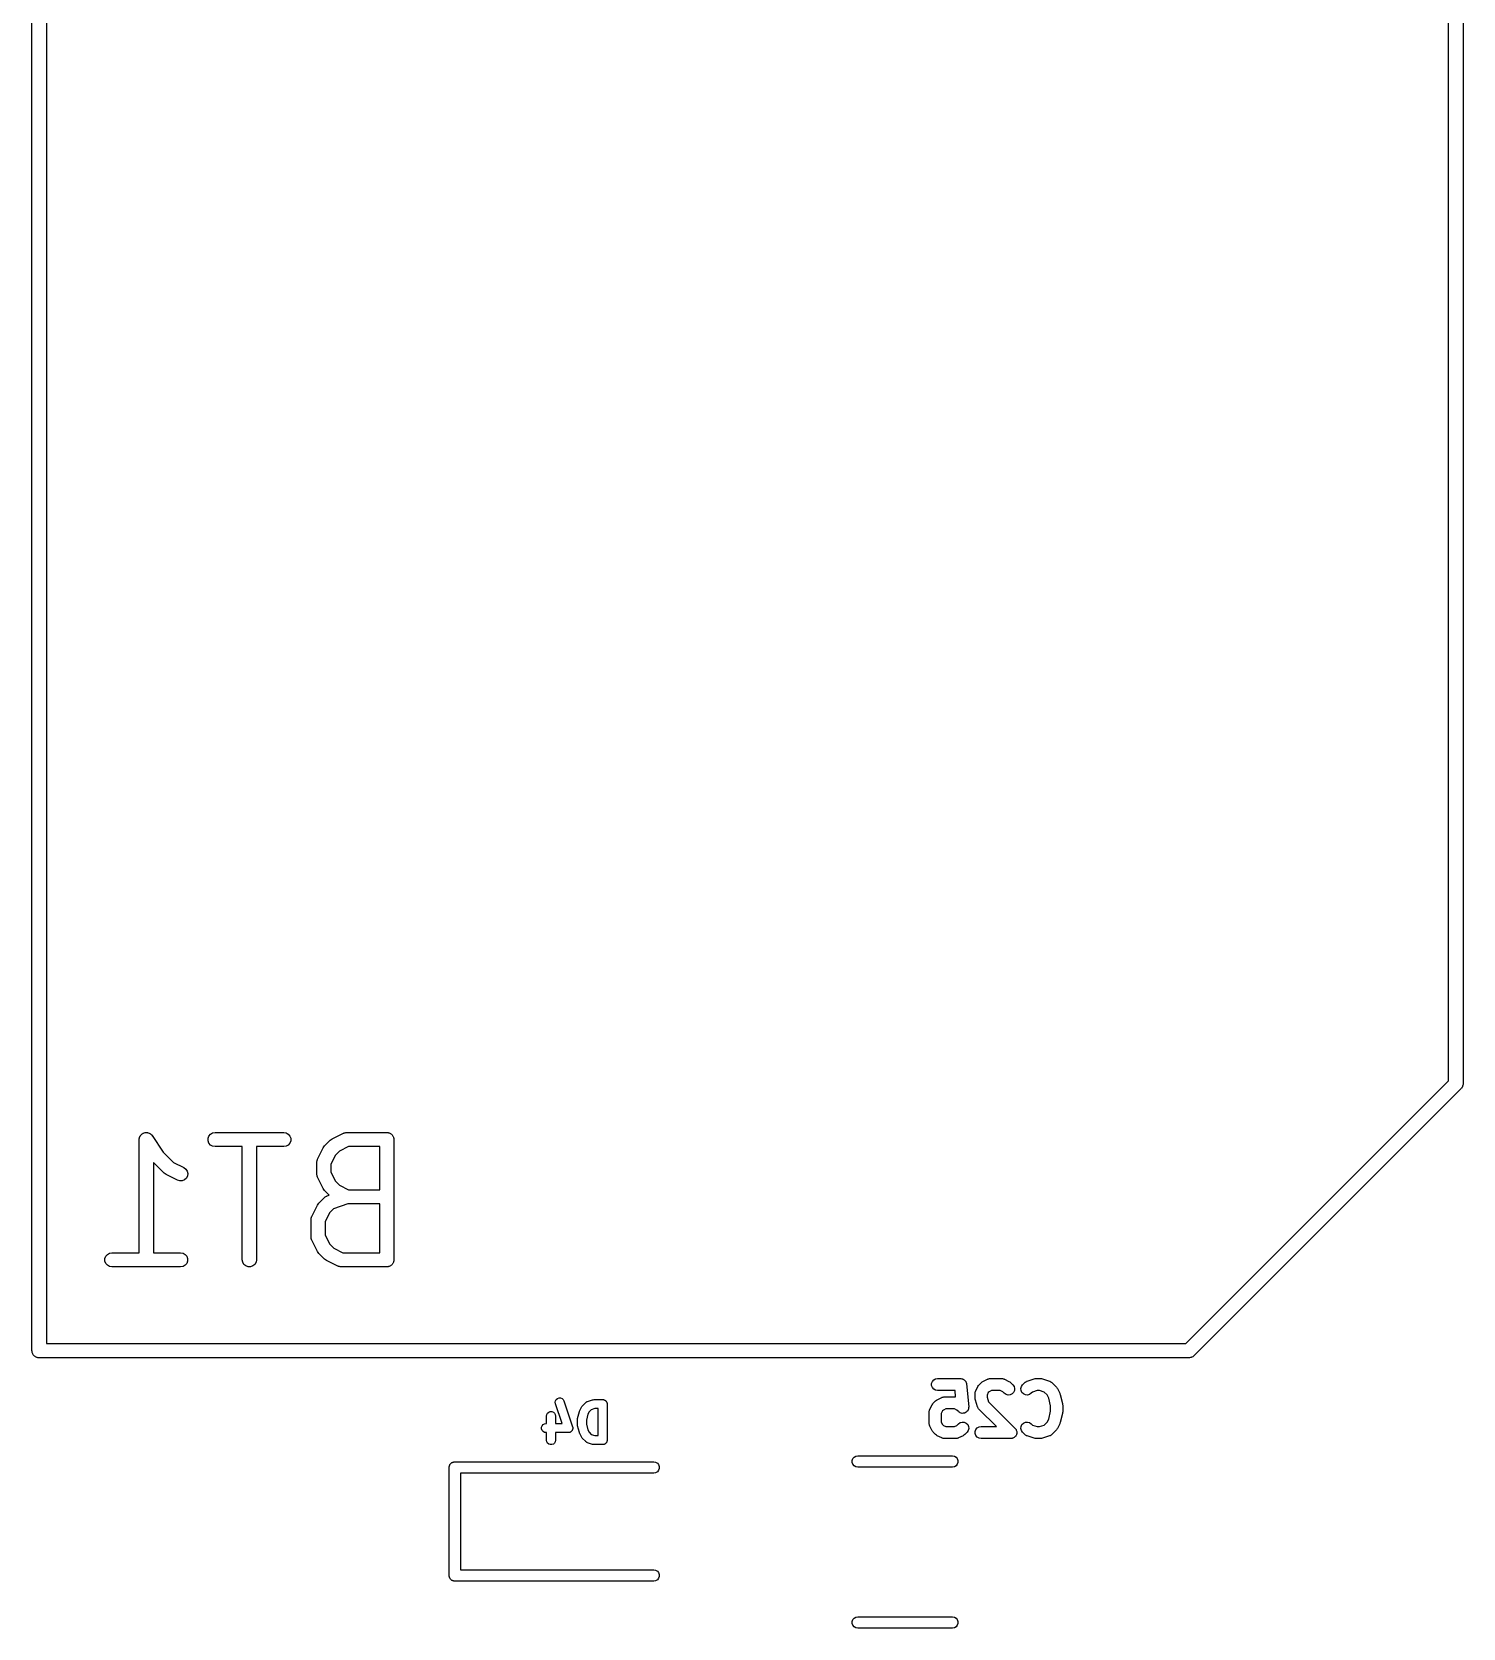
# Model space of a CAD drawing. Extents: x 0.7 to 24.4, y 0.1 to 29.2.
# Drawn here: x 0.75 to 15.86, y 0.14 to 17 of the extents above; entities that cross this region are included whole.
import ezdxf

# ---------------------------------------------------------------- set-up
doc = ezdxf.new("R2010")
doc.units = 0
doc.header["$MEASUREMENT"] = 0
doc.layers.add('BLACK', color=7, linetype='CONTINUOUS')

msp = doc.modelspace()

# ---------------------------------------------------------------- linework, layer by layer
at = {"layer": 'Black'}
for p, q in [((0.7493, 3.0734), (0.7493, 25.4254)), ((0.9017, 25.3492), (0.9017, 3.1496)), ((15.8623, 22.606), (15.8623, 5.8928)), ((15.7099, 5.92436), (15.7099, 22.5744)), ((12.9351, 3.1496), (15.7099, 5.92436)), ((15.84, 5.83892), (13.0206, 3.01952)), ((15.8419, 5.84166), (15.84, 5.83892)), ((15.8445, 5.84382), (15.8419, 5.84166)), ((15.8494, 5.85244), (15.8445, 5.84382)), ((15.8552, 5.8606), (15.8494, 5.85244)), ((15.856, 5.86383), (15.8552, 5.8606)), ((15.8577, 5.86674), (15.856, 5.86383)), ((15.8594, 5.87654), (15.8577, 5.86674)), ((15.862, 5.88616), (15.8594, 5.87654)), ((15.8623, 5.8928), (15.8617, 5.8895)), ((15.8617, 5.8895), (15.862, 5.88616)), ((1.88213, 5.30304), (1.88285, 5.30713)), ((1.88213, 4.10804), (1.88213, 5.30304)), ((1.88258, 5.31128), (1.8851, 5.31987)), ((1.88285, 5.30713), (1.88258, 5.31128)), ((1.8851, 5.31987), (1.88665, 5.32869)), ((1.88665, 5.32869), (1.88873, 5.33229)), ((1.88873, 5.33229), (1.8899, 5.33628)), ((1.8899, 5.33628), (1.8952, 5.34349)), ((1.8952, 5.34349), (1.89968, 5.35124)), ((1.89968, 5.35124), (1.90286, 5.35392)), ((1.90286, 5.35392), (1.90532, 5.35727)), ((1.90532, 5.35727), (1.91277, 5.36224)), ((1.91277, 5.36224), (1.91963, 5.36799)), ((1.91963, 5.36799), (1.92354, 5.36941)), ((1.92354, 5.36941), (1.927, 5.37172)), ((1.927, 5.37172), (1.93569, 5.37383)), ((1.93569, 5.37383), (1.94411, 5.3769)), ((1.94411, 5.3769), (1.94826, 5.3769)), ((1.94826, 5.3769), (1.9523, 5.37788)), ((1.9523, 5.37788), (1.9612, 5.3769)), ((1.9612, 5.3769), (1.97015, 5.3769)), ((1.97015, 5.3769), (1.97406, 5.37547)), ((1.97406, 5.37547), (1.97819, 5.37502)), ((1.97819, 5.37502), (1.98621, 5.37105)), ((1.98621, 5.37105), (1.99463, 5.36799)), ((1.99463, 5.36799), (1.99781, 5.36531)), ((1.99781, 5.36531), (2.00154, 5.36347)), ((2.00154, 5.36347), (2.00773, 5.357)), ((2.00773, 5.357), (2.01458, 5.35124)), ((2.01458, 5.35124), (2.01666, 5.34765)), ((2.01666, 5.34765), (2.01953, 5.34464)), ((2.01953, 5.34464), (2.13637, 5.16939)), ((2.60898, 5.31606), (2.61789, 5.34054)), ((2.60898, 5.29001), (2.60898, 5.31606)), ((2.61789, 5.26554), (2.60898, 5.29001)), ((2.61789, 5.34054), (2.63463, 5.36049)), ((2.63463, 5.24558), (2.61789, 5.26554)), ((2.63463, 5.36049), (2.65719, 5.37351)), ((2.65719, 5.23256), (2.63463, 5.24558)), ((2.65719, 5.37351), (2.68284, 5.37804)), ((2.68284, 5.22804), (2.65719, 5.23256)), ((2.68284, 5.37804), (3.40856, 5.37804)), ((2.9707, 5.22804), (2.68284, 5.22804)), ((2.9707, 4.03304), (2.9707, 5.22804)), ((3.40856, 5.22804), (3.1207, 5.22804)), ((3.1207, 5.22804), (3.1207, 4.03304)), ((3.40856, 5.37804), (3.43421, 5.37351)), ((3.43421, 5.23256), (3.40856, 5.22804)), ((3.43421, 5.37351), (3.45677, 5.36049)), ((3.45677, 5.24558), (3.43421, 5.23256)), ((3.45677, 5.36049), (3.47351, 5.34054)), ((3.47351, 5.26554), (3.45677, 5.24558)), ((3.47351, 5.34054), (3.48242, 5.31606)), ((3.48242, 5.29001), (3.47351, 5.26554)), ((3.48242, 5.31606), (3.48242, 5.29001)), ((3.83244, 5.22527), (3.83933, 5.23512)), ((3.83933, 5.23512), (3.89981, 5.29559)), ((3.89981, 5.29559), (3.90964, 5.30248)), ((3.90964, 5.30248), (3.9193, 5.30964)), ((3.9193, 5.30964), (4.04026, 5.37012)), ((4.0915, 5.22804), (3.99727, 5.18092)), ((4.04026, 5.37012), (4.0444, 5.37135)), ((4.0444, 5.37135), (4.04814, 5.37351)), ((4.04814, 5.37351), (4.0568, 5.37504)), ((4.0568, 5.37504), (4.06522, 5.37754)), ((4.06522, 5.37754), (4.06954, 5.37728)), ((4.06954, 5.37728), (4.0738, 5.37804)), ((4.0738, 5.37804), (4.49713, 5.37804)), ((4.42213, 5.22804), (4.0915, 5.22804)), ((4.42213, 4.77327), (4.42213, 5.22804)), ((4.49713, 5.37804), (4.50359, 5.3769)), ((4.50359, 5.3769), (4.51015, 5.3769)), ((4.51015, 5.3769), (4.51632, 5.37465)), ((4.51632, 5.37465), (4.52278, 5.37351)), ((4.52278, 5.37351), (4.52846, 5.37023)), ((4.52846, 5.37023), (4.53463, 5.36799)), ((4.53463, 5.36799), (4.53966, 5.36377)), ((4.53966, 5.36377), (4.54534, 5.36049)), ((4.54534, 5.36049), (4.54956, 5.35546)), ((4.54956, 5.35546), (4.55458, 5.35124)), ((4.55458, 5.35124), (4.55786, 5.34556)), ((4.55786, 5.34556), (4.56208, 5.34054)), ((4.56208, 5.34054), (4.56433, 5.33437)), ((4.56433, 5.33437), (4.56761, 5.32869)), ((4.56761, 5.32869), (4.56875, 5.32223)), ((4.56875, 5.32223), (4.57099, 5.31606)), ((4.57099, 5.31606), (4.57099, 5.3095)), ((4.57099, 5.3095), (4.57213, 5.30304)), ((4.57213, 5.30304), (4.57213, 4.03304)), ((2.146, 4.94762), (2.03213, 5.06149)), ((2.03213, 5.06149), (2.03213, 4.10804)), ((2.13637, 5.16939), (2.24346, 5.06229)), ((2.24346, 5.06229), (2.35353, 5.00726)), ((3.75689, 5.06113), (3.75764, 5.06539)), ((3.75689, 4.94018), (3.75689, 5.06113)), ((3.75738, 5.0697), (3.75989, 5.07812)), ((3.75764, 5.06539), (3.75738, 5.0697)), ((3.75989, 5.07812), (3.76141, 5.08678)), ((3.76141, 5.08678), (3.76358, 5.09053)), ((3.76358, 5.09053), (3.76481, 5.09467)), ((3.76481, 5.09467), (3.82529, 5.21562)), ((3.82529, 5.21562), (3.83244, 5.22527)), ((3.95401, 5.13766), (3.90689, 5.04343)), ((3.99727, 5.18092), (3.95401, 5.13766)), ((2.15584, 4.94074), (2.146, 4.94762)), ((2.16549, 4.93357), (2.15584, 4.94074)), ((2.28645, 4.8731), (2.16549, 4.93357)), ((2.35353, 5.00726), (2.37445, 4.99174)), ((2.38022, 4.8955), (2.36131, 4.87759)), ((2.37445, 4.99174), (2.3888, 4.97001)), ((2.39187, 4.9188), (2.38022, 4.8955)), ((2.3888, 4.97001), (2.39485, 4.94467)), ((2.39485, 4.94467), (2.39187, 4.9188)), ((3.75764, 4.93592), (3.75689, 4.94018)), ((3.75738, 4.9316), (3.75764, 4.93592)), ((3.75989, 4.92319), (3.75738, 4.9316)), ((3.76141, 4.91453), (3.75989, 4.92319)), ((3.76358, 4.91078), (3.76141, 4.91453)), ((3.76481, 4.90664), (3.76358, 4.91078)), ((3.82529, 4.78569), (3.76481, 4.90664)), ((3.90689, 5.04343), (3.90689, 4.95788)), ((3.90689, 4.95788), (3.95401, 4.86365)), ((2.31141, 4.86567), (2.28645, 4.8731)), ((2.33741, 4.86723), (2.31141, 4.86567)), ((2.36131, 4.87759), (2.33741, 4.86723)), ((3.83245, 4.77603), (3.82529, 4.78569)), ((3.83933, 4.76619), (3.83245, 4.77603)), ((3.8896, 4.71593), (3.83933, 4.76619)), ((3.95401, 4.86365), (3.99727, 4.82039)), ((3.99727, 4.82039), (4.0915, 4.77327)), ((4.0915, 4.77327), (4.42213, 4.77327)), ((3.70433, 4.48991), (3.76481, 4.61086)), ((3.76481, 4.61086), (3.77197, 4.62052)), ((3.77197, 4.62052), (3.77886, 4.63035)), ((3.77886, 4.63035), (3.83933, 4.69083)), ((3.83933, 4.69083), (3.84288, 4.69331)), ((3.84288, 4.69331), (3.84575, 4.69655)), ((3.84575, 4.69655), (3.85348, 4.70073)), ((3.85348, 4.70073), (3.86067, 4.70577)), ((3.86067, 4.70577), (3.86485, 4.70689)), ((3.86485, 4.70689), (3.86865, 4.70895)), ((3.86865, 4.70895), (3.8896, 4.71593)), ((3.93288, 4.57225), (3.89353, 4.53289)), ((4.08597, 4.62327), (3.93288, 4.57225)), ((4.42213, 4.62327), (4.08597, 4.62327)), ((4.42213, 4.10804), (4.42213, 4.62327)), ((3.69642, 4.45637), (3.69717, 4.46063)), ((3.69642, 4.27494), (3.69642, 4.45637)), ((3.69691, 4.46494), (3.69941, 4.47336)), ((3.69717, 4.46063), (3.69691, 4.46494)), ((3.69941, 4.47336), (3.70094, 4.48202)), ((3.70094, 4.48202), (3.7031, 4.48577)), ((3.7031, 4.48577), (3.70433, 4.48991)), ((3.89353, 4.53289), (3.84642, 4.43866)), ((3.84642, 4.43866), (3.84642, 4.29265)), ((3.69717, 4.27068), (3.69642, 4.27494)), ((3.69691, 4.26637), (3.69717, 4.27068)), ((3.69941, 4.25795), (3.69691, 4.26637)), ((3.70094, 4.24929), (3.69941, 4.25795)), ((3.7031, 4.24554), (3.70094, 4.24929)), ((3.70433, 4.2414), (3.7031, 4.24554)), ((3.76481, 4.12045), (3.70433, 4.2414)), ((3.84642, 4.29265), (3.89353, 4.19842)), ((1.52041, 4.04606), (1.52932, 4.07054)), ((1.52041, 4.02001), (1.52041, 4.04606)), ((1.52932, 4.07054), (1.54606, 4.09049)), ((1.54606, 4.09049), (1.56862, 4.10351)), ((1.56862, 4.10351), (1.59427, 4.10804)), ((1.59427, 4.10804), (1.88213, 4.10804)), ((2.03213, 4.10804), (2.31999, 4.10804)), ((2.31999, 4.10804), (2.34564, 4.10351)), ((2.34564, 4.10351), (2.3682, 4.09049)), ((2.3682, 4.09049), (2.38494, 4.07054)), ((2.38494, 4.07054), (2.39385, 4.04606)), ((2.39385, 4.04606), (2.39385, 4.02001)), ((3.77197, 4.11079), (3.76481, 4.12045)), ((3.77886, 4.10096), (3.77197, 4.11079)), ((3.83933, 4.04048), (3.77886, 4.10096)), ((3.89353, 4.19842), (3.93679, 4.15515)), ((3.93679, 4.15515), (4.03102, 4.10804)), ((4.03102, 4.10804), (4.42213, 4.10804)), ((1.52932, 3.99554), (1.52041, 4.02001)), ((1.54606, 3.97558), (1.52932, 3.99554)), ((1.56862, 3.96256), (1.54606, 3.97558)), ((1.59427, 3.95804), (1.56862, 3.96256)), ((2.31999, 3.95804), (1.59427, 3.95804)), ((2.34564, 3.96256), (2.31999, 3.95804)), ((2.3682, 3.97558), (2.34564, 3.96256)), ((2.38494, 3.99554), (2.3682, 3.97558)), ((2.39385, 4.02001), (2.38494, 3.99554)), ((2.97522, 4.00738), (2.9707, 4.03304)), ((2.98825, 3.98483), (2.97522, 4.00738)), ((3.0082, 3.96808), (2.98825, 3.98483)), ((3.03268, 3.95917), (3.0082, 3.96808)), ((3.05872, 3.95917), (3.03268, 3.95917)), ((3.0832, 3.96808), (3.05872, 3.95917)), ((3.10315, 3.98483), (3.0832, 3.96808)), ((3.11618, 4.00738), (3.10315, 3.98483)), ((3.1207, 4.03304), (3.11618, 4.00738)), ((3.84917, 4.03359), (3.83933, 4.04048)), ((3.85883, 4.02643), (3.84917, 4.03359)), ((3.97978, 3.96595), (3.85883, 4.02643)), ((3.98392, 3.96472), (3.97978, 3.96595)), ((3.98767, 3.96256), (3.98392, 3.96472)), ((3.99633, 3.96103), (3.98767, 3.96256)), ((4.00475, 3.95853), (3.99633, 3.96103)), ((4.00906, 3.95879), (4.00475, 3.95853)), ((4.01332, 3.95804), (4.00906, 3.95879)), ((4.49713, 3.95804), (4.01332, 3.95804)), ((4.50359, 3.95917), (4.49713, 3.95804)), ((4.51015, 3.95917), (4.50359, 3.95917)), ((4.51632, 3.96142), (4.51015, 3.95917)), ((4.52278, 3.96256), (4.51632, 3.96142)), ((4.52846, 3.96584), (4.52278, 3.96256)), ((4.53463, 3.96808), (4.52846, 3.96584)), ((4.53966, 3.9723), (4.53463, 3.96808)), ((4.54534, 3.97558), (4.53966, 3.9723)), ((4.54956, 3.98061), (4.54534, 3.97558)), ((4.55458, 3.98483), (4.54956, 3.98061)), ((4.55786, 3.99051), (4.55458, 3.98483)), ((4.56208, 3.99554), (4.55786, 3.99051)), ((4.56433, 4.0017), (4.56208, 3.99554)), ((4.56761, 4.00738), (4.56433, 4.0017)), ((4.56875, 4.01384), (4.56761, 4.00738)), ((4.57099, 4.02001), (4.56875, 4.01384)), ((4.57213, 4.03304), (4.57099, 4.02658)), ((4.57099, 4.02658), (4.57099, 4.02001)), ((0.75046, 3.06683), (0.7493, 3.0734)), ((0.75046, 3.06017), (0.75046, 3.06683)), ((0.75274, 3.05391), (0.75046, 3.06017)), ((0.75389, 3.04734), (0.75274, 3.05391)), ((0.75723, 3.04156), (0.75389, 3.04734)), ((0.75951, 3.0353), (0.75723, 3.04156)), ((0.76379, 3.03019), (0.75951, 3.0353)), ((0.9017, 3.1496), (3.9243, 3.1496)), ((3.9243, 3.1496), (12.9351, 3.1496)), ((0.76713, 3.02442), (0.76379, 3.03019)), ((0.77223, 3.02013), (0.76713, 3.02442)), ((0.77652, 3.01503), (0.77223, 3.02013)), ((0.78229, 3.01169), (0.77652, 3.01503)), ((0.7874, 3.00741), (0.78229, 3.01169)), ((0.79366, 3.00513), (0.7874, 3.00741)), ((0.79944, 3.00179), (0.79366, 3.00513)), ((0.80601, 3.00064), (0.79944, 3.00179)), ((0.81227, 2.99836), (0.80601, 3.00064)), ((0.81893, 2.99836), (0.81227, 2.99836)), ((0.8255, 2.9972), (0.81893, 2.99836)), ((3.9243, 2.9972), (0.8255, 2.9972)), ((12.9667, 2.9972), (3.9243, 2.9972)), ((12.97, 2.99778), (12.9667, 2.9972)), ((12.9733, 2.99749), (12.97, 2.99778)), ((12.983, 3.00007), (12.9733, 2.99749)), ((12.9928, 3.00179), (12.983, 3.00007)), ((12.9957, 3.00347), (12.9928, 3.00179)), ((12.9989, 3.00434), (12.9957, 3.00347)), ((13.0071, 3.01005), (12.9989, 3.00434)), ((13.0157, 3.01503), (13.0071, 3.01005)), ((13.0178, 3.01759), (13.0157, 3.01503)), ((13.0206, 3.01952), (13.0178, 3.01759)), ((10.2502, 2.72762), (10.2578, 2.74834)), ((10.2502, 2.70556), (10.2502, 2.72762)), ((10.2578, 2.68484), (10.2502, 2.70556)), ((10.2578, 2.74834), (10.2719, 2.76523)), ((10.2719, 2.76523), (10.291, 2.77626)), ((10.291, 2.77626), (10.3128, 2.78009)), ((10.3128, 2.78009), (10.5547, 2.78009)), ((10.5547, 2.78009), (10.557, 2.77967)), ((10.557, 2.77967), (10.5594, 2.77991)), ((10.5594, 2.77991), (10.5678, 2.77777)), ((10.5678, 2.77777), (10.5764, 2.77626)), ((10.5764, 2.77626), (10.5785, 2.77506)), ((10.5785, 2.77506), (10.5808, 2.77447)), ((10.5808, 2.77447), (10.588, 2.76957)), ((10.588, 2.76957), (10.5955, 2.76523)), ((10.5955, 2.76523), (10.597, 2.7634)), ((10.597, 2.7634), (10.599, 2.76205)), ((10.599, 2.76205), (10.6041, 2.755)), ((10.6041, 2.755), (10.6097, 2.74834)), ((10.6097, 2.74834), (10.6105, 2.74608)), ((10.6105, 2.74608), (10.6119, 2.74414)), ((10.6119, 2.74414), (10.6142, 2.73578)), ((10.6142, 2.73578), (10.6172, 2.72762)), ((10.6172, 2.72762), (10.6172, 2.72522)), ((10.6172, 2.72522), (10.6179, 2.72291)), ((10.6179, 2.72291), (10.642, 2.481)), ((10.7398, 2.69661), (10.7458, 2.70479)), ((10.7458, 2.70479), (10.7517, 2.71311)), ((10.7517, 2.71311), (10.7759, 2.7373)), ((10.7759, 2.7373), (10.7842, 2.74313)), ((10.7842, 2.74313), (10.7924, 2.7492)), ((10.7924, 2.7492), (10.8407, 2.77339)), ((10.8407, 2.77339), (10.8443, 2.77443)), ((10.8443, 2.77443), (10.8474, 2.77626)), ((10.8474, 2.77626), (10.8548, 2.77755)), ((10.8548, 2.77755), (10.8619, 2.77967)), ((10.8619, 2.77967), (10.8655, 2.77945)), ((10.8655, 2.77945), (10.8691, 2.78009)), ((10.8691, 2.78009), (10.9901, 2.78009)), ((10.9901, 2.78009), (10.9937, 2.77945)), ((10.9937, 2.77945), (10.9974, 2.77967)), ((10.9974, 2.77967), (11.0045, 2.77755)), ((11.0045, 2.77755), (11.0118, 2.77626)), ((11.0118, 2.77626), (11.015, 2.77443)), ((11.015, 2.77443), (11.0185, 2.77339)), ((11.0185, 2.77339), (11.0669, 2.7492)), ((11.0669, 2.7492), (11.0751, 2.74313)), ((11.0751, 2.74313), (11.0834, 2.7373)), ((11.0834, 2.7373), (11.1076, 2.71311)), ((11.1076, 2.71311), (11.1202, 2.69505)), ((11.1986, 2.69505), (11.2113, 2.71311)), ((11.2113, 2.71311), (11.2355, 2.7373)), ((11.2355, 2.7373), (11.2385, 2.7394)), ((11.2385, 2.7394), (11.2409, 2.74214)), ((11.2409, 2.74214), (11.2475, 2.74568)), ((11.2475, 2.74568), (11.2535, 2.74995)), ((11.2535, 2.74995), (11.2571, 2.7509)), ((11.2571, 2.7509), (11.2603, 2.75264)), ((11.2603, 2.75264), (11.3329, 2.77683)), ((11.3329, 2.77683), (11.3429, 2.77832)), ((11.3429, 2.77832), (11.353, 2.78009)), ((11.353, 2.78009), (11.4013, 2.78009)), ((11.4013, 2.78009), (11.4114, 2.77832)), ((11.4114, 2.77832), (11.4214, 2.77683)), ((11.4214, 2.77683), (11.494, 2.75264)), ((11.494, 2.75264), (11.4972, 2.7509)), ((11.4972, 2.7509), (11.5007, 2.74995)), ((11.5007, 2.74995), (11.5068, 2.74568)), ((11.5068, 2.74568), (11.5134, 2.74214)), ((11.5134, 2.74214), (11.5158, 2.7394)), ((11.5158, 2.7394), (11.5188, 2.7373)), ((11.5188, 2.7373), (11.5672, 2.68892)), ((6.27481, 2.52933), (6.27813, 2.54553)), ((6.27724, 2.51297), (6.27481, 2.52933)), ((6.27813, 2.54553), (6.28679, 2.55962)), ((6.28679, 2.55962), (6.29974, 2.5699)), ((6.29974, 2.5699), (6.31544, 2.57513)), ((6.31544, 2.57513), (6.33197, 2.57468)), ((6.33197, 2.57468), (6.34735, 2.5686)), ((6.34735, 2.5686), (6.35973, 2.55763)), ((6.35973, 2.55763), (6.3676, 2.54309)), ((6.3676, 2.54309), (6.45832, 2.27094)), ((6.59943, 2.52699), (6.60125, 2.52904)), ((6.60125, 2.52904), (6.60615, 2.5317)), ((6.60615, 2.5317), (6.61072, 2.5349)), ((6.61072, 2.5349), (6.61338, 2.53561)), ((6.61338, 2.53561), (6.61579, 2.53692)), ((6.61579, 2.53692), (6.67022, 2.55506)), ((6.67022, 2.55506), (6.67776, 2.55618)), ((6.67776, 2.55618), (6.68528, 2.55751)), ((6.68528, 2.55751), (6.77599, 2.55751)), ((6.77599, 2.55751), (6.7801, 2.55678)), ((6.7801, 2.55678), (6.78426, 2.55678)), ((6.78426, 2.55678), (6.78818, 2.55536)), ((6.78818, 2.55536), (6.79228, 2.55464)), ((6.79228, 2.55464), (6.79589, 2.55255)), ((6.79589, 2.55255), (6.79981, 2.55113)), ((6.79981, 2.55113), (6.803, 2.54845)), ((6.803, 2.54845), (6.80661, 2.54637)), ((6.80661, 2.54637), (6.80928, 2.54317)), ((6.80928, 2.54317), (6.81248, 2.5405)), ((6.81248, 2.5405), (6.81456, 2.53688)), ((6.81456, 2.53688), (6.81724, 2.53369)), ((6.81724, 2.53369), (6.81866, 2.52978)), ((6.81866, 2.52978), (6.82075, 2.52617)), ((10.2719, 2.66795), (10.2578, 2.68484)), ((10.2679, 2.51959), (10.2921, 2.54378)), ((10.291, 2.65692), (10.2719, 2.66795)), ((10.3128, 2.65309), (10.291, 2.65692)), ((10.2921, 2.54378), (10.3004, 2.5496)), ((10.3004, 2.5496), (10.3086, 2.55567)), ((10.3086, 2.55567), (10.3569, 2.57986)), ((10.4972, 2.65309), (10.3128, 2.65309)), ((10.3569, 2.57986), (10.3604, 2.58091)), ((10.3604, 2.58091), (10.3636, 2.58274)), ((10.3636, 2.58274), (10.3709, 2.58403)), ((10.3709, 2.58403), (10.3781, 2.58615)), ((10.3781, 2.58615), (10.3817, 2.58593)), ((10.3817, 2.58593), (10.3853, 2.58657)), ((10.3853, 2.58657), (10.5039, 2.58657)), ((10.5039, 2.58657), (10.4972, 2.65309)), ((10.7089, 2.61983), (10.7095, 2.62344)), ((10.7089, 2.57145), (10.7089, 2.61983)), ((10.7106, 2.56143), (10.7089, 2.57145)), ((10.7093, 2.62709), (10.7114, 2.63422)), ((10.7095, 2.62344), (10.7093, 2.62709)), ((10.7121, 2.55137), (10.7106, 2.56143)), ((10.7114, 2.63422), (10.7127, 2.64155)), ((10.7363, 2.47879), (10.7121, 2.55137)), ((10.7127, 2.64155), (10.7145, 2.64472)), ((10.7145, 2.64472), (10.7156, 2.64823)), ((10.7156, 2.64823), (10.7398, 2.69661)), ((10.8488, 2.6306), (10.8359, 2.60484)), ((10.8359, 2.60484), (10.8359, 2.58175)), ((10.8359, 2.58175), (10.8521, 2.53318)), ((10.8584, 2.64021), (10.8488, 2.6306)), ((10.8521, 2.53318), (11.1318, 2.25349)), ((10.8841, 2.65309), (10.8584, 2.64021)), ((10.9751, 2.65309), (10.8841, 2.65309)), ((11.0009, 2.64021), (10.9751, 2.65309)), ((11.0178, 2.62331), (11.0009, 2.64021)), ((11.0358, 2.61066), (11.0178, 2.62331)), ((11.0571, 2.60495), (11.0358, 2.61066)), ((11.0791, 2.60687), (11.0571, 2.60495)), ((11.0991, 2.61619), (11.0791, 2.60687)), ((11.1147, 2.63179), (11.0991, 2.61619)), ((11.124, 2.65177), (11.1147, 2.63179)), ((11.1202, 2.69505), (11.1259, 2.67374)), ((11.1259, 2.67374), (11.124, 2.65177)), ((11.1929, 2.67374), (11.1986, 2.69505)), ((11.1949, 2.65177), (11.1929, 2.67374)), ((11.2042, 2.63179), (11.1949, 2.65177)), ((11.2198, 2.61619), (11.2042, 2.63179)), ((11.2398, 2.60687), (11.2198, 2.61619)), ((11.2617, 2.60495), (11.2398, 2.60687)), ((11.283, 2.61066), (11.2617, 2.60495)), ((11.3011, 2.62331), (11.283, 2.61066)), ((11.3147, 2.6369), (11.3011, 2.62331)), ((11.3633, 2.65309), (11.3147, 2.6369)), ((11.391, 2.65309), (11.3633, 2.65309)), ((11.4396, 2.6369), (11.391, 2.65309)), ((11.4701, 2.60641), (11.4396, 2.6369)), ((11.4866, 2.57347), (11.4701, 2.60641)), ((11.5072, 2.49106), (11.4866, 2.57347)), ((11.5672, 2.68892), (11.573, 2.68061)), ((11.573, 2.68061), (11.5791, 2.67242)), ((11.5791, 2.67242), (11.6033, 2.62404)), ((11.6033, 2.62404), (11.6053, 2.61738)), ((11.6053, 2.61738), (11.6081, 2.61104)), ((11.6081, 2.61104), (11.6323, 2.51428)), ((6.18408, 2.38288), (6.18695, 2.39917)), ((6.18408, 2.30351), (6.18408, 2.38288)), ((6.18695, 2.39917), (6.19522, 2.4135)), ((6.19522, 2.4135), (6.2079, 2.42413)), ((6.2079, 2.42413), (6.22344, 2.42978)), ((6.22344, 2.42978), (6.23998, 2.42978)), ((6.23998, 2.42978), (6.25552, 2.42413)), ((6.25552, 2.42413), (6.26819, 2.4135)), ((6.26819, 2.4135), (6.27646, 2.39917)), ((6.27646, 2.39917), (6.27933, 2.38288)), ((6.34706, 2.30351), (6.27724, 2.51297)), ((6.27933, 2.38288), (6.27933, 2.30351)), ((6.51208, 2.35815), (6.53022, 2.43072)), ((6.53022, 2.43072), (6.53234, 2.43548)), ((6.53234, 2.43548), (6.53382, 2.44047)), ((6.53382, 2.44047), (6.55197, 2.47675)), ((6.55197, 2.47675), (6.55652, 2.48288)), ((6.55652, 2.48288), (6.56089, 2.48913)), ((6.56089, 2.48913), (6.59718, 2.52542)), ((6.59718, 2.52542), (6.59943, 2.52699)), ((6.62136, 2.40254), (6.6059, 2.34073)), ((6.63371, 2.42724), (6.62136, 2.40254)), ((6.65658, 2.45011), (6.63371, 2.42724)), ((6.69301, 2.46226), (6.65658, 2.45011)), ((6.72837, 2.46226), (6.69301, 2.46226)), ((6.72837, 2.17651), (6.72837, 2.46226)), ((6.82075, 2.52617), (6.82147, 2.52207)), ((6.82147, 2.52207), (6.82289, 2.51815)), ((6.82289, 2.51815), (6.82289, 2.51399)), ((6.82289, 2.51399), (6.82362, 2.50988)), ((6.82362, 2.50988), (6.82362, 2.12888)), ((10.2251, 2.4263), (10.2257, 2.42991)), ((10.2251, 2.30535), (10.2251, 2.4263)), ((10.2255, 2.43357), (10.2276, 2.4407)), ((10.2257, 2.42991), (10.2255, 2.43357)), ((10.2276, 2.4407), (10.2289, 2.44802)), ((10.2289, 2.44802), (10.2307, 2.45119)), ((10.2307, 2.45119), (10.2318, 2.4547)), ((10.2318, 2.4547), (10.256, 2.50309)), ((10.256, 2.50309), (10.262, 2.51126)), ((10.262, 2.51126), (10.2679, 2.51959)), ((10.365, 2.43707), (10.3521, 2.41131)), ((10.3521, 2.41131), (10.3521, 2.32034)), ((10.3746, 2.44669), (10.365, 2.43707)), ((10.4003, 2.45957), (10.3746, 2.44669)), ((10.4913, 2.45957), (10.4003, 2.45957)), ((10.5171, 2.44669), (10.4913, 2.45957)), ((10.534, 2.42978), (10.5171, 2.44669)), ((10.5343, 2.42956), (10.534, 2.42978)), ((10.5345, 2.42923), (10.5343, 2.42956)), ((10.5433, 2.42322), (10.5345, 2.42923)), ((10.552, 2.41714), (10.5433, 2.42322)), ((10.5524, 2.41703), (10.552, 2.41714)), ((10.5527, 2.41681), (10.5524, 2.41703)), ((10.563, 2.41419), (10.5527, 2.41681)), ((10.5733, 2.41143), (10.563, 2.41419)), ((10.5737, 2.41146), (10.5733, 2.41143)), ((10.5741, 2.41136), (10.5737, 2.41146)), ((10.5846, 2.41241), (10.5741, 2.41136)), ((10.5953, 2.41335), (10.5846, 2.41241)), ((10.5957, 2.41352), (10.5953, 2.41335)), ((10.5961, 2.41356), (10.5957, 2.41352)), ((10.6056, 2.41815), (10.5961, 2.41356)), ((10.6153, 2.42267), (10.6056, 2.41815)), ((10.6156, 2.42295), (10.6153, 2.42267)), ((10.6159, 2.42313), (10.6156, 2.42295)), ((10.6233, 2.43073), (10.6159, 2.42313)), ((10.6309, 2.43826), (10.6233, 2.43073)), ((10.631, 2.43863), (10.6309, 2.43826)), ((10.6313, 2.43891), (10.631, 2.43863)), ((10.6357, 2.44856), (10.6313, 2.43891)), ((10.6402, 2.45825), (10.6357, 2.44856)), ((10.6404, 2.45901), (10.6402, 2.45865)), ((10.6402, 2.45865), (10.6402, 2.45825)), ((10.6412, 2.46955), (10.6404, 2.45901)), ((10.6421, 2.48022), (10.6412, 2.46955)), ((10.642, 2.481), (10.642, 2.48061)), ((10.642, 2.48061), (10.6421, 2.48022)), ((10.7381, 2.47558), (10.7363, 2.47879)), ((10.739, 2.47204), (10.7381, 2.47558)), ((10.7433, 2.46595), (10.739, 2.47204)), ((10.7468, 2.4594), (10.7433, 2.46595)), ((10.7496, 2.45697), (10.7468, 2.4594)), ((10.7517, 2.45397), (10.7496, 2.45697)), ((10.9336, 2.27209), (10.7517, 2.45397)), ((11.4866, 2.35171), (11.5072, 2.43412)), ((11.5072, 2.43412), (11.5072, 2.49106)), ((11.6323, 2.4109), (11.6081, 2.31414)), ((11.6323, 2.51428), (11.6328, 2.50653)), ((11.6328, 2.41865), (11.6323, 2.4109)), ((11.6328, 2.50653), (11.6342, 2.49888)), ((11.6342, 2.4263), (11.6328, 2.41865)), ((11.6342, 2.49888), (11.6342, 2.4263)), ((6.13038, 2.26415), (6.13603, 2.2797)), ((6.13038, 2.24761), (6.13038, 2.26415)), ((6.13603, 2.23207), (6.13038, 2.24761)), ((6.13603, 2.2797), (6.14667, 2.29237)), ((6.14667, 2.2194), (6.13603, 2.23207)), ((6.14667, 2.29237), (6.16099, 2.30064)), ((6.16099, 2.21113), (6.14667, 2.2194)), ((6.16099, 2.30064), (6.17728, 2.30351)), ((6.17728, 2.20826), (6.16099, 2.21113)), ((6.17728, 2.30351), (6.18408, 2.30351)), ((6.18408, 2.20826), (6.17728, 2.20826)), ((6.18408, 2.12888), (6.18408, 2.20826)), ((6.27933, 2.30351), (6.34706, 2.30351)), ((6.41314, 2.20826), (6.27933, 2.20826)), ((6.27933, 2.20826), (6.27933, 2.12888)), ((6.41661, 2.20887), (6.41314, 2.20826)), ((6.42012, 2.20877), (6.41661, 2.20887)), ((6.42468, 2.21029), (6.42012, 2.20877)), ((6.42943, 2.21113), (6.42468, 2.21029)), ((6.43248, 2.21289), (6.42943, 2.21113)), ((6.43581, 2.214), (6.43248, 2.21289)), ((6.43958, 2.21699), (6.43581, 2.214)), ((6.44375, 2.2194), (6.43958, 2.21699)), ((6.44602, 2.2221), (6.44375, 2.2194)), ((6.44877, 2.22429), (6.44602, 2.2221)), ((6.45129, 2.22838), (6.44877, 2.22429)), ((6.45438, 2.23207), (6.45129, 2.22838)), ((6.45559, 2.23538), (6.45438, 2.23207)), ((6.45743, 2.23838), (6.45559, 2.23538)), ((6.45839, 2.24309), (6.45743, 2.23838)), ((6.45832, 2.27094), (6.45883, 2.26746)), ((6.46004, 2.24761), (6.45839, 2.24309)), ((6.45883, 2.26746), (6.46004, 2.26415)), ((6.46004, 2.26415), (6.46004, 2.25934)), ((6.46004, 2.25934), (6.46074, 2.25458)), ((6.46074, 2.25458), (6.46004, 2.25113)), ((6.46004, 2.25113), (6.46004, 2.24761)), ((6.51065, 2.3466), (6.51167, 2.35234)), ((6.51065, 2.29217), (6.51065, 2.3466)), ((6.51167, 2.28643), (6.51065, 2.29217)), ((6.51167, 2.35234), (6.51208, 2.35815)), ((6.51208, 2.28062), (6.51167, 2.28643)), ((6.53022, 2.20805), (6.51208, 2.28062)), ((6.53234, 2.20329), (6.53022, 2.20805)), ((6.53382, 2.1983), (6.53234, 2.20329)), ((6.55197, 2.16201), (6.53382, 2.1983)), ((6.6059, 2.34073), (6.6059, 2.29803)), ((6.6059, 2.29803), (6.62136, 2.23622)), ((6.62136, 2.23622), (6.63371, 2.21152)), ((6.63371, 2.21152), (6.65658, 2.18865)), ((10.2257, 2.30174), (10.2251, 2.30535)), ((10.2255, 2.29809), (10.2257, 2.30174)), ((10.2276, 2.29096), (10.2255, 2.29809)), ((10.2289, 2.28363), (10.2276, 2.29096)), ((10.2307, 2.28046), (10.2289, 2.28363)), ((10.2318, 2.27695), (10.2307, 2.28046)), ((10.256, 2.22857), (10.2318, 2.27695)), ((10.262, 2.22039), (10.256, 2.22857)), ((10.2679, 2.21207), (10.262, 2.22039)), ((10.2921, 2.18788), (10.2679, 2.21207)), ((10.3521, 2.32034), (10.365, 2.29459)), ((10.365, 2.29459), (10.3746, 2.28497)), ((10.3746, 2.28497), (10.4003, 2.27209)), ((10.4003, 2.27209), (10.4913, 2.27209)), ((10.4913, 2.27209), (10.5171, 2.28497)), ((10.5171, 2.28497), (10.534, 2.30187)), ((10.534, 2.30187), (10.552, 2.31452)), ((10.552, 2.31452), (10.5733, 2.32023)), ((10.5733, 2.32023), (10.5953, 2.31831)), ((10.5953, 2.31831), (10.6153, 2.30899)), ((10.6238, 2.21207), (10.5996, 2.18788)), ((10.6153, 2.30899), (10.6309, 2.29339)), ((10.6364, 2.23013), (10.6238, 2.21207)), ((10.6309, 2.29339), (10.6402, 2.27341)), ((10.6421, 2.25144), (10.6364, 2.23013)), ((10.6402, 2.27341), (10.6421, 2.25144)), ((10.7098, 2.21962), (10.7174, 2.24034)), ((10.7098, 2.19756), (10.7098, 2.21962)), ((10.7174, 2.17684), (10.7098, 2.19756)), ((10.7174, 2.24034), (10.7316, 2.25723)), ((10.7316, 2.25723), (10.7507, 2.26826)), ((10.7507, 2.26826), (10.7724, 2.27209)), ((10.7724, 2.27209), (10.9336, 2.27209)), ((11.1318, 2.25349), (11.1365, 2.2467)), ((11.1365, 2.2467), (11.1419, 2.24034)), ((11.1419, 2.24034), (11.1428, 2.23771)), ((11.1428, 2.23771), (11.1444, 2.23543)), ((11.1444, 2.23543), (11.1466, 2.22742)), ((11.1482, 2.19216), (11.1447, 2.18464)), ((11.1466, 2.22742), (11.1494, 2.21962)), ((11.1484, 2.19494), (11.1482, 2.19216)), ((11.1494, 2.19756), (11.1484, 2.19494)), ((11.1494, 2.21962), (11.1494, 2.21682)), ((11.1494, 2.21682), (11.1501, 2.21413)), ((11.1501, 2.21413), (11.1494, 2.20586)), ((11.1494, 2.20586), (11.1494, 2.19756)), ((11.1929, 2.25144), (11.1949, 2.27341)), ((11.1986, 2.23013), (11.1929, 2.25144)), ((11.1949, 2.27341), (11.2042, 2.29339)), ((11.2113, 2.21207), (11.1986, 2.23013)), ((11.2042, 2.29339), (11.2198, 2.30899)), ((11.2355, 2.18788), (11.2113, 2.21207)), ((11.2198, 2.30899), (11.2398, 2.31831)), ((11.2398, 2.31831), (11.2617, 2.32023)), ((11.2617, 2.32023), (11.283, 2.31452)), ((11.283, 2.31452), (11.3011, 2.30187)), ((11.3011, 2.30187), (11.3147, 2.28828)), ((11.3147, 2.28828), (11.3633, 2.27209)), ((11.3633, 2.27209), (11.391, 2.27209)), ((11.391, 2.27209), (11.4396, 2.28828)), ((11.4396, 2.28828), (11.4701, 2.31878)), ((11.4701, 2.31878), (11.4866, 2.35171)), ((11.5672, 2.23626), (11.5188, 2.18788)), ((11.573, 2.24457), (11.5672, 2.23626)), ((11.5791, 2.25276), (11.573, 2.24457)), ((11.6033, 2.30114), (11.5791, 2.25276)), ((11.6053, 2.3078), (11.6033, 2.30114)), ((11.6081, 2.31414), (11.6053, 2.3078)), ((6.18695, 2.11259), (6.18408, 2.12888)), ((6.19522, 2.09827), (6.18695, 2.11259)), ((6.20789, 2.08764), (6.19522, 2.09827)), ((6.22344, 2.08198), (6.20789, 2.08764)), ((6.23998, 2.08198), (6.22344, 2.08198)), ((6.25552, 2.08764), (6.23998, 2.08198)), ((6.26819, 2.09827), (6.25552, 2.08764)), ((6.27646, 2.11259), (6.26819, 2.09827)), ((6.27933, 2.12888), (6.27646, 2.11259)), ((6.55652, 2.15587), (6.55197, 2.16201)), ((6.56089, 2.14963), (6.55652, 2.15587)), ((6.59718, 2.11335), (6.56089, 2.14963)), ((6.59943, 2.11177), (6.59718, 2.11335)), ((6.60125, 2.10972), (6.59943, 2.11177)), ((6.60615, 2.10706), (6.60125, 2.10972)), ((6.61072, 2.10386), (6.60615, 2.10706)), ((6.61337, 2.10315), (6.61072, 2.10386)), ((6.61579, 2.10184), (6.61337, 2.10315)), ((6.67022, 2.0837), (6.61579, 2.10184)), ((6.65658, 2.18865), (6.69301, 2.17651)), ((6.67776, 2.08258), (6.67022, 2.0837)), ((6.68528, 2.08126), (6.67776, 2.08258)), ((6.77599, 2.08126), (6.68528, 2.08126)), ((6.69301, 2.17651), (6.72837, 2.17651)), ((6.7801, 2.08198), (6.77599, 2.08126)), ((6.78426, 2.08198), (6.7801, 2.08198)), ((6.78818, 2.08341), (6.78426, 2.08198)), ((6.79228, 2.08413), (6.78818, 2.08341)), ((6.79589, 2.08622), (6.79228, 2.08413)), ((6.79981, 2.08764), (6.79589, 2.08622)), ((6.803, 2.09031), (6.79981, 2.08764)), ((6.80661, 2.0924), (6.803, 2.09031)), ((6.80929, 2.09559), (6.80661, 2.0924)), ((6.81248, 2.09827), (6.80929, 2.09559)), ((6.81456, 2.10188), (6.81248, 2.09827)), ((6.81724, 2.10507), (6.81456, 2.10188)), ((6.81866, 2.10898), (6.81724, 2.10507)), ((6.82075, 2.11259), (6.81866, 2.10898)), ((6.82147, 2.1167), (6.82075, 2.11259)), ((6.82289, 2.12061), (6.82147, 2.1167)), ((6.82362, 2.12888), (6.82289, 2.12478)), ((6.82289, 2.12478), (6.82289, 2.12061)), ((10.3004, 2.18206), (10.2921, 2.18788)), ((10.3086, 2.17598), (10.3004, 2.18206)), ((10.3569, 2.15179), (10.3086, 2.17598)), ((10.3604, 2.15075), (10.3569, 2.15179)), ((10.3636, 2.14892), (10.3604, 2.15075)), ((10.3709, 2.14763), (10.3636, 2.14892)), ((10.3781, 2.14551), (10.3709, 2.14763)), ((10.3817, 2.14573), (10.3781, 2.14551)), ((10.3853, 2.14509), (10.3817, 2.14573)), ((10.5063, 2.14509), (10.3853, 2.14509)), ((10.5099, 2.14573), (10.5063, 2.14509)), ((10.5135, 2.14551), (10.5099, 2.14573)), ((10.5207, 2.14763), (10.5135, 2.14551)), ((10.528, 2.14892), (10.5207, 2.14763)), ((10.5312, 2.15075), (10.528, 2.14892)), ((10.5347, 2.15179), (10.5312, 2.15075)), ((10.5831, 2.17598), (10.5347, 2.15179)), ((10.5912, 2.18205), (10.5831, 2.17598)), ((10.5996, 2.18788), (10.5912, 2.18205)), ((10.7316, 2.15995), (10.7174, 2.17684)), ((10.7507, 2.14892), (10.7316, 2.15995)), ((10.7724, 2.14509), (10.7507, 2.14892)), ((11.0869, 2.14509), (10.7724, 2.14509)), ((11.095, 2.14653), (11.0869, 2.14509)), ((11.1033, 2.14725), (11.095, 2.14653)), ((11.1058, 2.14844), (11.1033, 2.14725)), ((11.1086, 2.14892), (11.1058, 2.14844)), ((11.1158, 2.15307), (11.1086, 2.14892)), ((11.1233, 2.15657), (11.1158, 2.15307)), ((11.1253, 2.15855), (11.1233, 2.15657)), ((11.1277, 2.15995), (11.1253, 2.15855)), ((11.133, 2.16631), (11.1277, 2.15995)), ((11.1389, 2.17217), (11.133, 2.16631)), ((11.1401, 2.1747), (11.1389, 2.17217)), ((11.1419, 2.17684), (11.1401, 2.1747)), ((11.1447, 2.18464), (11.1419, 2.17684)), ((11.2385, 2.18578), (11.2355, 2.18788)), ((11.2409, 2.18304), (11.2385, 2.18578)), ((11.2475, 2.1795), (11.2409, 2.18304)), ((11.2535, 2.17523), (11.2475, 2.1795)), ((11.2571, 2.17428), (11.2535, 2.17523)), ((11.2603, 2.17254), (11.2571, 2.17428)), ((11.3329, 2.14835), (11.2603, 2.17254)), ((11.3429, 2.14686), (11.3329, 2.14835)), ((11.353, 2.14509), (11.3429, 2.14686)), ((11.4013, 2.14509), (11.353, 2.14509)), ((11.4114, 2.14686), (11.4013, 2.14509)), ((11.4214, 2.14835), (11.4114, 2.14686)), ((11.494, 2.17254), (11.4214, 2.14835)), ((11.4972, 2.17428), (11.494, 2.17254)), ((11.5007, 2.17523), (11.4972, 2.17428)), ((11.5068, 2.1795), (11.5007, 2.17523)), ((11.5134, 2.18304), (11.5068, 2.1795)), ((11.5158, 2.18578), (11.5134, 2.18304)), ((11.5188, 2.18788), (11.5158, 2.18578)), ((5.15601, 1.85042), (5.15781, 1.85535)), ((5.15781, 1.85535), (5.15872, 1.86052)), ((5.15872, 1.86052), (5.16134, 1.86507)), ((5.16134, 1.86507), (5.16314, 1.87)), ((5.16314, 1.87), (5.16651, 1.87402)), ((5.16651, 1.87402), (5.16914, 1.87857)), ((5.16914, 1.87857), (5.17316, 1.88194)), ((5.17316, 1.88194), (5.17653, 1.88596)), ((5.17653, 1.88596), (5.18108, 1.88859)), ((5.18108, 1.88859), (5.1851, 1.89196)), ((5.1851, 1.89196), (5.19003, 1.89376)), ((5.19003, 1.89376), (5.19458, 1.89638)), ((5.19458, 1.89638), (5.19975, 1.89729)), ((5.19975, 1.89729), (5.20468, 1.89909)), ((5.20468, 1.89909), (5.20993, 1.89909)), ((5.20993, 1.89909), (5.2151, 1.9)), ((5.2151, 1.9), (7.3151, 1.9)), ((7.3151, 1.9), (7.33562, 1.89638)), ((7.33562, 1.89638), (7.35367, 1.88596)), ((7.35367, 1.88596), (7.36706, 1.87)), ((7.36706, 1.87), (7.37419, 1.85042)), ((9.41041, 1.91452), (9.41754, 1.9341)), ((9.41041, 1.89368), (9.41041, 1.91452)), ((9.41754, 1.8741), (9.41041, 1.89368)), ((9.41754, 1.9341), (9.43093, 1.95006)), ((9.43093, 1.85814), (9.41754, 1.8741)), ((9.43093, 1.95006), (9.44898, 1.96048)), ((9.44898, 1.84772), (9.43093, 1.85814)), ((9.44898, 1.96048), (9.4695, 1.9641)), ((9.4695, 1.9641), (10.4695, 1.9641)), ((10.4695, 1.9641), (10.49, 1.96048)), ((10.49, 1.96048), (10.5081, 1.95006)), ((10.5081, 1.85814), (10.49, 1.84772)), ((10.5081, 1.95006), (10.5215, 1.9341)), ((10.5215, 1.8741), (10.5081, 1.85814)), ((10.5215, 1.9341), (10.5286, 1.91452)), ((10.5286, 1.89368), (10.5215, 1.8741)), ((10.5286, 1.91452), (10.5286, 1.89368)), ((5.1551, 1.84), (5.15601, 1.84517)), ((5.1551, 0.7), (5.1551, 1.84)), ((5.15601, 1.84517), (5.15601, 1.85042)), ((7.3151, 1.78), (5.2751, 1.78)), ((5.2751, 1.78), (5.2751, 0.76)), ((7.33562, 1.78362), (7.3151, 1.78)), ((7.35367, 1.79404), (7.33562, 1.78362)), ((7.36706, 1.81), (7.35367, 1.79404)), ((7.37419, 1.82958), (7.36706, 1.81)), ((7.37419, 1.85042), (7.37419, 1.82958)), ((9.4695, 1.8441), (9.44898, 1.84772)), ((10.4695, 1.8441), (9.4695, 1.8441)), ((10.49, 1.84772), (10.4695, 1.8441)), ((5.15601, 0.69483), (5.1551, 0.7)), ((5.15601, 0.68958), (5.15601, 0.69483)), ((5.15781, 0.68465), (5.15601, 0.68958)), ((5.15872, 0.67948), (5.15781, 0.68465)), ((5.16134, 0.67493), (5.15872, 0.67948)), ((5.16314, 0.67), (5.16134, 0.67493)), ((5.2751, 0.76), (7.3151, 0.76)), ((7.3151, 0.76), (7.33562, 0.75638)), ((7.33562, 0.75638), (7.35367, 0.74596)), ((7.35367, 0.74596), (7.36706, 0.73)), ((7.36706, 0.73), (7.37419, 0.71042)), ((7.37419, 0.68958), (7.36706, 0.67)), ((7.37419, 0.71042), (7.37419, 0.68958)), ((5.16651, 0.66598), (5.16314, 0.67)), ((5.16914, 0.66143), (5.16651, 0.66598)), ((5.17316, 0.65806), (5.16914, 0.66143)), ((5.17653, 0.65404), (5.17316, 0.65806)), ((5.18108, 0.65141), (5.17653, 0.65404)), ((5.1851, 0.64804), (5.18108, 0.65141)), ((5.19003, 0.64624), (5.1851, 0.64804)), ((5.19458, 0.64362), (5.19003, 0.64624)), ((5.19975, 0.64271), (5.19458, 0.64362)), ((5.20468, 0.64091), (5.19975, 0.64271)), ((5.20993, 0.64091), (5.20468, 0.64091)), ((5.2151, 0.64), (5.20993, 0.64091)), ((7.3151, 0.64), (5.2151, 0.64)), ((7.33562, 0.64362), (7.3151, 0.64)), ((7.35367, 0.65404), (7.33562, 0.64362)), ((7.36706, 0.67), (7.35367, 0.65404)), ((9.41041, 0.21452), (9.41754, 0.2341)), ((9.41041, 0.19368), (9.41041, 0.21452)), ((9.41754, 0.1741), (9.41041, 0.19368)), ((9.41754, 0.2341), (9.43093, 0.25006)), ((9.43093, 0.15814), (9.41754, 0.1741)), ((9.43093, 0.25006), (9.44898, 0.26048)), ((9.44898, 0.26048), (9.4695, 0.2641)), ((9.4695, 0.2641), (10.4695, 0.2641)), ((10.4695, 0.2641), (10.49, 0.26048)), ((10.49, 0.26048), (10.5081, 0.25006)), ((10.5081, 0.25006), (10.5215, 0.2341)), ((10.5215, 0.1741), (10.5081, 0.15814)), ((10.5215, 0.2341), (10.5286, 0.21452)), ((10.5286, 0.19368), (10.5215, 0.1741)), ((10.5286, 0.21452), (10.5286, 0.19368)), ((9.44898, 0.14772), (9.43093, 0.15814)), ((9.4695, 0.1441), (9.44898, 0.14772)), ((10.4695, 0.1441), (9.4695, 0.1441)), ((10.49, 0.14772), (10.4695, 0.1441)), ((10.5081, 0.15814), (10.49, 0.14772))]:
    msp.add_line(p, q, dxfattribs=at)

doc.saveas('drawing.dxf')
